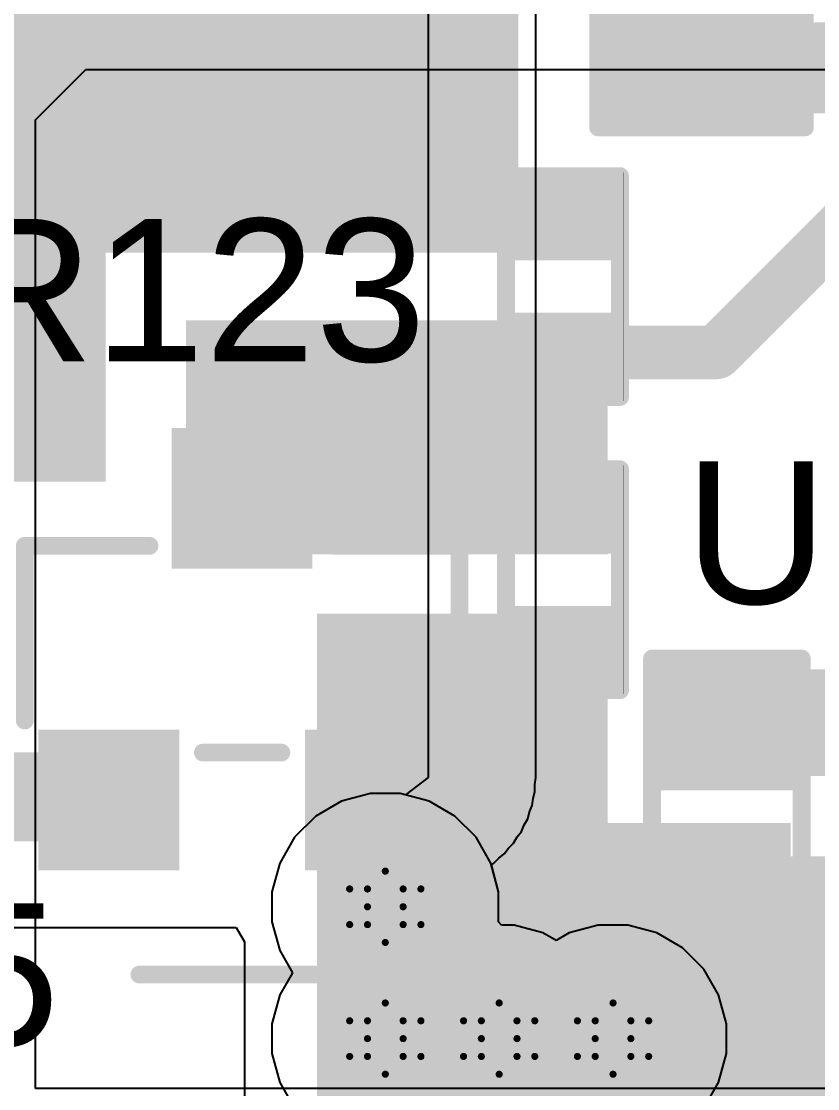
# Model space of a CAD drawing. Header units: inches. Extents: x -3 to 5437, y -3 to 5435.
# Drawn here: x 47.67 to 53.35, y 11.35 to 18.96 of the extents above; entities that cross this region are included whole.
import ezdxf

# ---------------------------------------------------------------- set-up
doc = ezdxf.new("R2010")
doc.units = ezdxf.units.IN
for name, color, linetype in [('Bottom Layer', 5, 'Continuous'), ('Bottom Solder', 6, 'Continuous'), ('Drill Drawing', 1, 'Continuous'), ('GND', 16, 'Continuous'), ('PWR', 76, 'Continuous'), ('Top Layer', 1, 'Continuous'), ('Top Overlay', 2, 'Continuous'), ('Top Paste', 8, 'Continuous'), ('Top Solder', 216, 'Continuous'), ('Via Holes', 16, 'Continuous')]:
    doc.layers.add(name, color=color, linetype=linetype)
doc.styles.add('Arial', font='', dxfattribs={"height": 0.2})
doc.styles.get('Arial').set_extended_font_data('Arial')

# ---------------------------------------------------------------- blocks, each defined once
blk = doc.blocks.new('R___0603_14')
at = {"layer": 'Top Layer'}
for points in [[(-0.381, 0.4445), (-0.381, -0.4445), (-1.143, -0.4445), (-1.143, 0.4445)], [(1.143, 0.4445), (1.143, -0.4445), (0.381, -0.4445), (0.381, 0.4445)]]:
    blk.add_hatch(color=1, dxfattribs=at).paths.add_polyline_path(points)
at = {"layer": 'Top Paste'}
for points in [[(-0.381, 0.4445), (-0.381, -0.4445), (-1.143, -0.4445), (-1.143, 0.4445)], [(1.143, 0.4445), (1.143, -0.4445), (0.381, -0.4445), (0.381, 0.4445)]]:
    blk.add_hatch(color=8, dxfattribs=at).paths.add_polyline_path(points)
at = {"layer": 'Top Solder'}
for points in [[(-0.2794, 0.5461), (-0.2794, -0.5461), (-1.2446, -0.5461), (-1.2446, 0.5461)], [(1.2446, 0.5461), (1.2446, -0.5461), (0.2794, -0.5461), (0.2794, 0.5461)]]:
    blk.add_hatch(color=216, dxfattribs=at).paths.add_polyline_path(points)
at = {"layer": 'Top Overlay'}
for points in [[(-1.2192, 0.5334, 0.127, 0.127, 0), (1.2192, 0.5334, 0.127, 0.127, 0)], [(-1.2192, 0.5334, 0.127, 0.127, 0), (-1.2192, -0.5334, 0.127, 0.127, 0)], [(1.2192, 0.5334, 0.127, 0.127, 0), (1.2192, -0.5334, 0.127, 0.127, 0)], [(-1.2192, -0.5334, 0.127, 0.127, 0), (1.2192, -0.5334, 0.127, 0.127, 0)]]:
    blk.add_lwpolyline(points, format="xyseb", dxfattribs=at)
for points in [[(-1.25095, 0.5334, 0.0635, 0.0635, 1), (-1.18745, 0.5334, 0.0635, 0.0635, 1)], [(-1.25095, 0.5334, 0.0635, 0.0635, 1), (-1.18745, 0.5334, 0.0635, 0.0635, 1)], [(1.18745, 0.5334, 0.0635, 0.0635, 1), (1.25095, 0.5334, 0.0635, 0.0635, 1)], [(1.18745, 0.5334, 0.0635, 0.0635, 1), (1.25095, 0.5334, 0.0635, 0.0635, 1)], [(-1.25095, -0.5334, 0.0635, 0.0635, 1), (-1.18745, -0.5334, 0.0635, 0.0635, 1)], [(-1.25095, -0.5334, 0.0635, 0.0635, 1), (-1.18745, -0.5334, 0.0635, 0.0635, 1)], [(1.18745, -0.5334, 0.0635, 0.0635, 1), (1.25095, -0.5334, 0.0635, 0.0635, 1)], [(1.18745, -0.5334, 0.0635, 0.0635, 1), (1.25095, -0.5334, 0.0635, 0.0635, 1)]]:
    blk.add_lwpolyline(points, format="xyseb", close=True, dxfattribs=at)
blk = doc.blocks.new('SOT23_3_159')
at = {"layer": 'Top Layer'}
for points in [[(0.3998, 0.675), (-0.4002, 0.675), (-0.4002, 1.475), (0.3998, 1.475)], [(-0.5502, -1.475), (-1.3502, -1.475), (-1.3502, -0.675), (-0.5502, -0.675)], [(1.3498, -1.475), (0.5498, -1.475), (0.5498, -0.675), (1.3498, -0.675)]]:
    blk.add_hatch(color=1, dxfattribs=at).paths.add_polyline_path(points)
at = {"layer": 'Top Paste'}
for points in [[(0.3998, 0.675), (-0.4002, 0.675), (-0.4002, 1.475), (0.3998, 1.475)], [(-0.5502, -1.475), (-1.3502, -1.475), (-1.3502, -0.675), (-0.5502, -0.675)], [(1.3498, -1.475), (0.5498, -1.475), (0.5498, -0.675), (1.3498, -0.675)]]:
    blk.add_hatch(color=8, dxfattribs=at).paths.add_polyline_path(points)
at = {"layer": 'Top Solder'}
for points in [[(0.5014, 0.5734), (-0.5018, 0.5734), (-0.5018, 1.5766), (0.5014, 1.5766)], [(-0.4486, -1.5766), (-1.4518, -1.5766), (-1.4518, -0.5734), (-0.4486, -0.5734)], [(1.4514, -1.5766), (0.4482, -1.5766), (0.4482, -0.5734), (1.4514, -0.5734)]]:
    blk.add_hatch(color=216, dxfattribs=at).paths.add_polyline_path(points)
at = {"layer": 'Top Overlay'}
for points in [[(-1.5496, 0.7366, 0.127, 0.127, 0), (-0.6606, 0.7366, 0.127, 0.127, 0)], [(-1.5496, -0.508, 0.127, 0.127, 0), (-1.5496, 0.7366, 0.127, 0.127, 0)], [(0.6602, 0.7366, 0.127, 0.127, 0), (1.5492, 0.7366, 0.127, 0.127, 0)], [(1.5492, -0.508, 0.127, 0.127, 0), (1.5492, 0.7366, 0.127, 0.127, 0)], [(-0.2796, -0.7366, 0.127, 0.127, 0), (0.2792, -0.7366, 0.127, 0.127, 0)]]:
    blk.add_lwpolyline(points, format="xyseb", dxfattribs=at)
for points in [[(-1.5813, 0.7366, 0.0635, 0.0635, 1), (-1.5178, 0.7366, 0.0635, 0.0635, 1)], [(-1.5813, 0.7366, 0.0635, 0.0635, 1), (-1.5178, 0.7366, 0.0635, 0.0635, 1)], [(-0.6923, 0.7366, 0.0635, 0.0635, 1), (-0.6288, 0.7366, 0.0635, 0.0635, 1)], [(0.6285, 0.7366, 0.0635, 0.0635, 1), (0.692, 0.7366, 0.0635, 0.0635, 1)], [(1.5175, 0.7366, 0.0635, 0.0635, 1), (1.581, 0.7366, 0.0635, 0.0635, 1)], [(1.5175, 0.7366, 0.0635, 0.0635, 1), (1.581, 0.7366, 0.0635, 0.0635, 1)], [(-1.5813, -0.508, 0.0635, 0.0635, 1), (-1.5178, -0.508, 0.0635, 0.0635, 1)], [(1.5175, -0.508, 0.0635, 0.0635, 1), (1.581, -0.508, 0.0635, 0.0635, 1)], [(-0.3113, -0.7366, 0.0635, 0.0635, 1), (-0.2478, -0.7366, 0.0635, 0.0635, 1)], [(0.2475, -0.7366, 0.0635, 0.0635, 1), (0.311, -0.7366, 0.0635, 0.0635, 1)], [(-1.5748, -1.1176, 0.25, 0.25, 1), (-1.7272, -1.1176, 0.25, 0.25, 1)], [(-1.7897, -1.1176, 0.125, 0.125, 1), (-1.6647, -1.1176, 0.125, 0.125, 1)], [(-1.6373, -1.1176, 0.125, 0.125, 1), (-1.5123, -1.1176, 0.125, 0.125, 1)]]:
    blk.add_lwpolyline(points, format="xyseb", close=True, dxfattribs=at)
blk = doc.blocks.new('P____DI__5_162')
at = {"layer": 'Top Layer'}
for points in [[(-1.68, 4.421), (1.68, 4.421), (1.68, -0.439), (-1.68, -0.439)], [(-1.615, -1.291), (-0.225, -1.291), (-0.225, -2.691), (-1.615, -2.691)], [(0.225, -1.291), (1.615, -1.291), (1.615, -2.691), (0.225, -2.691)]]:
    blk.add_hatch(color=1, dxfattribs=at).paths.add_polyline_path(points)
at = {"layer": 'Top Paste'}
for points in [[(-1.68, 4.421), (1.68, 4.421), (1.68, -0.439), (-1.68, -0.439)], [(-1.615, -1.291), (-0.225, -1.291), (-0.225, -2.691), (-1.615, -2.691)], [(0.225, -1.291), (1.615, -1.291), (1.615, -2.691), (0.225, -2.691)]]:
    blk.add_hatch(color=8, dxfattribs=at).paths.add_polyline_path(points)
at = {"layer": 'Top Solder'}
for points in [[(-1.7816, 4.5226), (1.7816, 4.5226), (1.7816, -0.5406), (-1.7816, -0.5406)], [(-1.7166, -1.1894), (-0.1234, -1.1894), (-0.1234, -2.7926), (-1.7166, -2.7926)], [(0.1234, -1.1894), (1.7166, -1.1894), (1.7166, -2.7926), (0.1234, -2.7926)]]:
    blk.add_hatch(color=216, dxfattribs=at).paths.add_polyline_path(points)
at = {"layer": 'Top Overlay'}
for points in [[(-2.032, 3.5052, 0.127, 0.127, 0), (-1.8542, 3.5052, 0.127, 0.127, 0)], [(-2.032, -1.1176, 0.127, 0.127, 0), (-2.032, 3.5052, 0.127, 0.127, 0)], [(1.8542, 3.5052, 0.127, 0.127, 0), (2.032, 3.5052, 0.127, 0.127, 0)], [(2.032, -1.1176, 0.127, 0.127, 0), (2.032, 3.5052, 0.127, 0.127, 0)]]:
    blk.add_lwpolyline(points, format="xyseb", dxfattribs=at)
for points in [[(-2.0638, 3.5052, 0.0635, 0.0635, 1), (-2.0002, 3.5052, 0.0635, 0.0635, 1)], [(-2.0638, 3.5052, 0.0635, 0.0635, 1), (-2.0002, 3.5052, 0.0635, 0.0635, 1)], [(-1.886, 3.5052, 0.0635, 0.0635, 1), (-1.8224, 3.5052, 0.0635, 0.0635, 1)], [(1.8225, 3.5052, 0.0635, 0.0635, 1), (1.886, 3.5052, 0.0635, 0.0635, 1)], [(2.0003, 3.5052, 0.0635, 0.0635, 1), (2.0638, 3.5052, 0.0635, 0.0635, 1)], [(2.0003, 3.5052, 0.0635, 0.0635, 1), (2.0638, 3.5052, 0.0635, 0.0635, 1)], [(-2.0638, -1.1176, 0.0635, 0.0635, 1), (-2.0002, -1.1176, 0.0635, 0.0635, 1)], [(2.0003, -1.1176, 0.0635, 0.0635, 1), (2.0638, -1.1176, 0.0635, 0.0635, 1)], [(-1.905, -2.1082, 0.254, 0.254, 1), (-2.159, -2.1082, 0.254, 0.254, 1)], [(-2.2225, -2.1082, 0.127, 0.127, 1), (-2.0955, -2.1082, 0.127, 0.127, 1)], [(-1.9685, -2.1082, 0.127, 0.127, 1), (-1.8415, -2.1082, 0.127, 0.127, 1)]]:
    blk.add_lwpolyline(points, format="xyseb", close=True, dxfattribs=at)
blk = doc.blocks.new('R___0402_194')
at = {"layer": 'Top Layer'}
for points in [[(-0.6985, -0.3175), (-0.6985, 0.3175), (-0.2413, 0.3175), (-0.2413, -0.3175)], [(0.2413, -0.3175), (0.2413, 0.3175), (0.6985, 0.3175), (0.6985, -0.3175)]]:
    blk.add_hatch(color=1, dxfattribs=at).paths.add_polyline_path(points)
at = {"layer": 'Top Paste'}
for points in [[(-0.6985, -0.3175), (-0.6985, 0.3175), (-0.2413, 0.3175), (-0.2413, -0.3175)], [(0.2413, -0.3175), (0.2413, 0.3175), (0.6985, 0.3175), (0.6985, -0.3175)]]:
    blk.add_hatch(color=8, dxfattribs=at).paths.add_polyline_path(points)
at = {"layer": 'Top Solder'}
for points in [[(-0.7535, -0.3725), (-0.7535, 0.3725), (-0.1863, 0.3725), (-0.1863, -0.3725)], [(0.1863, -0.3725), (0.1863, 0.3725), (0.7535, 0.3725), (0.7535, -0.3725)]]:
    blk.add_hatch(color=216, dxfattribs=at).paths.add_polyline_path(points)
at = {"layer": 'Top Overlay'}
for points in [[(-0.7874, 0.4064, 0.127, 0.127, 0), (0.7874, 0.4064, 0.127, 0.127, 0)], [(-0.7874, 0.4064, 0.127, 0.127, 0), (-0.7874, -0.4064, 0.127, 0.127, 0)], [(0.7874, 0.4064, 0.127, 0.127, 0), (0.7874, -0.4064, 0.127, 0.127, 0)], [(-0.7874, -0.4064, 0.127, 0.127, 0), (0.7874, -0.4064, 0.127, 0.127, 0)], [(-0.8128, -0.4318, 0.00323, 0.00323, 0), (0.8128, -0.4318, 0.00323, 0.00323, 0)]]:
    blk.add_lwpolyline(points, format="xyseb", dxfattribs=at)
for points in [[(-0.8191, 0.4064, 0.0635, 0.0635, 1), (-0.7556, 0.4064, 0.0635, 0.0635, 1)], [(-0.8191, 0.4064, 0.0635, 0.0635, 1), (-0.7556, 0.4064, 0.0635, 0.0635, 1)], [(0.7556, 0.4064, 0.0635, 0.0635, 1), (0.8191, 0.4064, 0.0635, 0.0635, 1)], [(0.7556, 0.4064, 0.0635, 0.0635, 1), (0.8191, 0.4064, 0.0635, 0.0635, 1)], [(-0.8191, -0.4064, 0.0635, 0.0635, 1), (-0.7556, -0.4064, 0.0635, 0.0635, 1)], [(-0.8191, -0.4064, 0.0635, 0.0635, 1), (-0.7556, -0.4064, 0.0635, 0.0635, 1)], [(0.7556, -0.4064, 0.0635, 0.0635, 1), (0.8191, -0.4064, 0.0635, 0.0635, 1)], [(0.7556, -0.4064, 0.0635, 0.0635, 1), (0.8191, -0.4064, 0.0635, 0.0635, 1)], [(-0.8136, -0.4318, 0.00161, 0.00161, 1), (-0.812, -0.4318, 0.00161, 0.00161, 1)], [(0.812, -0.4318, 0.00161, 0.00161, 1), (0.8136, -0.4318, 0.00161, 0.00161, 1)]]:
    blk.add_lwpolyline(points, format="xyseb", close=True, dxfattribs=at)
blk = doc.blocks.new('R___0402_195')
at = {"layer": 'Top Layer'}
for points in [[(-0.6985, -0.3175), (-0.6985, 0.3175), (-0.2413, 0.3175), (-0.2413, -0.3175)], [(0.2413, -0.3175), (0.2413, 0.3175), (0.6985, 0.3175), (0.6985, -0.3175)]]:
    blk.add_hatch(color=1, dxfattribs=at).paths.add_polyline_path(points)
at = {"layer": 'Top Paste'}
for points in [[(-0.6985, -0.3175), (-0.6985, 0.3175), (-0.2413, 0.3175), (-0.2413, -0.3175)], [(0.2413, -0.3175), (0.2413, 0.3175), (0.6985, 0.3175), (0.6985, -0.3175)]]:
    blk.add_hatch(color=8, dxfattribs=at).paths.add_polyline_path(points)
at = {"layer": 'Top Solder'}
for points in [[(-0.7535, -0.3725), (-0.7535, 0.3725), (-0.1863, 0.3725), (-0.1863, -0.3725)], [(0.1863, -0.3725), (0.1863, 0.3725), (0.7535, 0.3725), (0.7535, -0.3725)]]:
    blk.add_hatch(color=216, dxfattribs=at).paths.add_polyline_path(points)
at = {"layer": 'Top Overlay'}
for points in [[(-0.7874, 0.4064, 0.127, 0.127, 0), (-0.7874, -0.4064, 0.127, 0.127, 0)], [(-0.7874, 0.4064, 0.127, 0.127, 0), (0.7874, 0.4064, 0.127, 0.127, 0)], [(0.7874, 0.4064, 0.127, 0.127, 0), (0.7874, -0.4064, 0.127, 0.127, 0)], [(-0.7874, -0.4064, 0.127, 0.127, 0), (0.7874, -0.4064, 0.127, 0.127, 0)], [(-0.8128, -0.4318, 0.00323, 0.00323, 0), (0.8128, -0.4318, 0.00323, 0.00323, 0)]]:
    blk.add_lwpolyline(points, format="xyseb", dxfattribs=at)
for points in [[(-0.8191, 0.4064, 0.0635, 0.0635, 1), (-0.7556, 0.4064, 0.0635, 0.0635, 1)], [(-0.8191, 0.4064, 0.0635, 0.0635, 1), (-0.7556, 0.4064, 0.0635, 0.0635, 1)], [(0.7556, 0.4064, 0.0635, 0.0635, 1), (0.8191, 0.4064, 0.0635, 0.0635, 1)], [(0.7556, 0.4064, 0.0635, 0.0635, 1), (0.8191, 0.4064, 0.0635, 0.0635, 1)], [(-0.8191, -0.4064, 0.0635, 0.0635, 1), (-0.7556, -0.4064, 0.0635, 0.0635, 1)], [(-0.8191, -0.4064, 0.0635, 0.0635, 1), (-0.7556, -0.4064, 0.0635, 0.0635, 1)], [(0.7556, -0.4064, 0.0635, 0.0635, 1), (0.8191, -0.4064, 0.0635, 0.0635, 1)], [(0.7556, -0.4064, 0.0635, 0.0635, 1), (0.8191, -0.4064, 0.0635, 0.0635, 1)], [(-0.8136, -0.4318, 0.00161, 0.00161, 1), (-0.812, -0.4318, 0.00161, 0.00161, 1)], [(0.812, -0.4318, 0.00161, 0.00161, 1), (0.8136, -0.4318, 0.00161, 0.00161, 1)]]:
    blk.add_lwpolyline(points, format="xyseb", close=True, dxfattribs=at)
blk = doc.blocks.new('RES_0805_196')
at = {"layer": 'Top Layer'}
for points in [[(-1.524, 0.635), (-0.508, 0.635), (-0.508, -0.635), (-1.524, -0.635)], [(0.508, 0.635), (1.524, 0.635), (1.524, -0.635), (0.508, -0.635)]]:
    blk.add_hatch(color=1, dxfattribs=at).paths.add_polyline_path(points)
at = {"layer": 'Top Paste'}
for points in [[(-1.524, 0.635), (-0.508, 0.635), (-0.508, -0.635), (-1.524, -0.635)], [(0.508, 0.635), (1.524, 0.635), (1.524, -0.635), (0.508, -0.635)]]:
    blk.add_hatch(color=8, dxfattribs=at).paths.add_polyline_path(points)
at = {"layer": 'Top Solder'}
for points in [[(-1.6256, 0.7366), (-0.4064, 0.7366), (-0.4064, -0.7366), (-1.6256, -0.7366)], [(0.4064, 0.7366), (1.6256, 0.7366), (1.6256, -0.7366), (0.4064, -0.7366)]]:
    blk.add_hatch(color=216, dxfattribs=at).paths.add_polyline_path(points)
at = {"layer": 'Top Overlay'}
for points in [[(1.6256, 0.7366, 0.127, 0.127, 0), (-1.6256, 0.7366, 0.127, 0.127, 0)], [(-1.6256, -0.7366, 0.127, 0.127, 0), (-1.6256, 0.7366, 0.127, 0.127, 0)], [(1.6256, -0.7366, 0.127, 0.127, 0), (1.6256, 0.7366, 0.127, 0.127, 0)], [(1.6256, -0.7366, 0.127, 0.127, 0), (-1.6256, -0.7366, 0.127, 0.127, 0)]]:
    blk.add_lwpolyline(points, format="xyseb", dxfattribs=at)
for points in [[(-1.65735, 0.7366, 0.0635, 0.0635, 1), (-1.59385, 0.7366, 0.0635, 0.0635, 1)], [(-1.65735, 0.7366, 0.0635, 0.0635, 1), (-1.59385, 0.7366, 0.0635, 0.0635, 1)], [(1.59385, 0.7366, 0.0635, 0.0635, 1), (1.65735, 0.7366, 0.0635, 0.0635, 1)], [(1.59385, 0.7366, 0.0635, 0.0635, 1), (1.65735, 0.7366, 0.0635, 0.0635, 1)], [(-1.65735, -0.7366, 0.0635, 0.0635, 1), (-1.59385, -0.7366, 0.0635, 0.0635, 1)], [(-1.65735, -0.7366, 0.0635, 0.0635, 1), (-1.59385, -0.7366, 0.0635, 0.0635, 1)], [(1.59385, -0.7366, 0.0635, 0.0635, 1), (1.65735, -0.7366, 0.0635, 0.0635, 1)], [(1.59385, -0.7366, 0.0635, 0.0635, 1), (1.65735, -0.7366, 0.0635, 0.0635, 1)]]:
    blk.add_lwpolyline(points, format="xyseb", close=True, dxfattribs=at)

msp = doc.modelspace()

# ---------------------------------------------------------------- hatches: boundary and pattern name
at = {"layer": 'Bottom Layer'}
msp.add_hatch(color=5, dxfattribs=at).paths.add_polyline_path([(51.0371, 11.3547), (53.1558, 11.3547), (53.1558, 13.2459), (51.0371, 13.2459)])
h = msp.add_hatch(color=5, dxfattribs=at)
edge = h.paths.add_edge_path()
edge.add_arc((50.2667, 12.6498), 0.3, 0, 360)
h = msp.add_hatch(color=5, dxfattribs=at)
edge = h.paths.add_edge_path()
edge.add_arc((50.2667, 11.7103), 0.3, 0, 360)
h = msp.add_hatch(color=5, dxfattribs=at)
edge = h.paths.add_edge_path()
edge.add_arc((51.0784, 11.7103), 0.3, 0, 360)
h = msp.add_hatch(color=5, dxfattribs=at)
edge = h.paths.add_edge_path()
edge.add_arc((51.8901, 11.7103), 0.3, 0, 360)
at = {"layer": 'Bottom Solder'}
h = msp.add_hatch(color=6, dxfattribs=at)
edge = h.paths.add_edge_path()
edge.add_arc((50.2667, 12.6498), 0.15, 0, 360)
h = msp.add_hatch(color=6, dxfattribs=at)
edge = h.paths.add_edge_path()
edge.add_arc((50.2667, 11.7103), 0.15, 0, 360)
h = msp.add_hatch(color=6, dxfattribs=at)
edge = h.paths.add_edge_path()
edge.add_arc((51.0784, 11.7103), 0.15, 0, 360)
h = msp.add_hatch(color=6, dxfattribs=at)
edge = h.paths.add_edge_path()
edge.add_arc((51.8901, 11.7103), 0.15, 0, 360)
at = {"layer": 'GND'}
h = msp.add_hatch(color=16, dxfattribs=at)
edge = h.paths.add_edge_path()
edge.add_arc((50.2667, 12.6498), 0.3, 0, 360)
h = msp.add_hatch(color=16, dxfattribs=at)
edge = h.paths.add_edge_path()
edge.add_arc((50.2667, 11.7103), 0.3, 0, 360)
h = msp.add_hatch(color=16, dxfattribs=at)
edge = h.paths.add_edge_path()
edge.add_arc((51.0784, 11.7103), 0.3, 0, 360)
h = msp.add_hatch(color=16, dxfattribs=at)
edge = h.paths.add_edge_path()
edge.add_arc((51.8901, 11.7103), 0.3, 0, 360)
at = {"layer": 'PWR'}
h = msp.add_hatch(color=76, dxfattribs=at)
edge = h.paths.add_edge_path()
edge.add_arc((50.2667, 12.6498), 0.3, 0, 360)
h = msp.add_hatch(color=76, dxfattribs=at)
edge = h.paths.add_edge_path()
edge.add_arc((50.2667, 11.7103), 0.3, 0, 360)
h = msp.add_hatch(color=76, dxfattribs=at)
edge = h.paths.add_edge_path()
edge.add_arc((51.0784, 11.7103), 0.3, 0, 360)
h = msp.add_hatch(color=76, dxfattribs=at)
edge = h.paths.add_edge_path()
edge.add_arc((51.8901, 11.7103), 0.3, 0, 360)
at = {"layer": 'Top Layer'}
for points in [[(44.9292, 15.6792), (48.2728, 15.6792), (48.2728, 19.4877), (44.9292, 19.4877)], [(44.9292, 17.311), (51.2157, 17.311), (51.2157, 19.4877), (44.9292, 19.4877)], [(51.8858, 18.3051), (55.7248, 18.3051), (55.7248, 18.9528), (51.8858, 18.9528)], [(48.1012, 17.311), (51.8507, 17.311), (51.8507, 17.7682), (48.1012, 17.7682)], [(48.846, 15.1604), (51.8507, 15.1604), (51.8507, 16.8284), (48.846, 16.8284)], [(51.2157, 15.4252), (51.8507, 15.4252), (51.8507, 16.8284), (51.2157, 16.8284)], [(49.7806, 12.2691), (51.8507, 12.2691), (51.8507, 14.7394), (49.7806, 14.7394)], [(52.2571, 13.5807), (55.7248, 13.5807), (55.7248, 14.3427), (52.2571, 14.3427)], [(49.7806, 4.0159), (54.4893, 4.0159), (54.4893, 13.0104), (49.7806, 13.0104)]]:
    msp.add_hatch(color=1, dxfattribs=at).paths.add_polyline_path(points)
h = msp.add_hatch(color=1, dxfattribs=at)
edge = h.paths.add_edge_path()
edge.add_arc((50.2667, 12.6498), 0.3, 0, 360)
h = msp.add_hatch(color=1, dxfattribs=at)
edge = h.paths.add_edge_path()
edge.add_arc((50.2667, 11.7103), 0.3, 0, 360)
h = msp.add_hatch(color=1, dxfattribs=at)
edge = h.paths.add_edge_path()
edge.add_arc((51.0784, 11.7103), 0.3, 0, 360)
h = msp.add_hatch(color=1, dxfattribs=at)
edge = h.paths.add_edge_path()
edge.add_arc((51.8901, 11.7103), 0.3, 0, 360)
at = {"layer": 'Top Solder'}
h = msp.add_hatch(color=216, dxfattribs=at)
edge = h.paths.add_edge_path()
edge.add_arc((50.2667, 12.6498), 0.15, 0, 360)
h = msp.add_hatch(color=216, dxfattribs=at)
edge = h.paths.add_edge_path()
edge.add_arc((50.2667, 11.7103), 0.15, 0, 360)
h = msp.add_hatch(color=216, dxfattribs=at)
edge = h.paths.add_edge_path()
edge.add_arc((51.0784, 11.7103), 0.15, 0, 360)
h = msp.add_hatch(color=216, dxfattribs=at)
edge = h.paths.add_edge_path()
edge.add_arc((51.8901, 11.7103), 0.15, 0, 360)
at = {"layer": 'Via Holes'}
h = msp.add_hatch(color=7, dxfattribs=at)
edge = h.paths.add_edge_path()
edge.add_arc((50.2667, 12.6498), 0.15, 0, 360)
h = msp.add_hatch(color=7, dxfattribs=at)
edge = h.paths.add_edge_path()
edge.add_arc((50.2667, 11.7103), 0.15, 0, 360)
h = msp.add_hatch(color=7, dxfattribs=at)
edge = h.paths.add_edge_path()
edge.add_arc((51.0784, 11.7103), 0.15, 0, 360)
h = msp.add_hatch(color=7, dxfattribs=at)
edge = h.paths.add_edge_path()
edge.add_arc((51.8901, 11.7103), 0.15, 0, 360)

# ---------------------------------------------------------------- linework, layer by layer
at = {"layer": 'Bottom Layer'}
for p, q in [((47.774, 18.2574), (48.133, 18.6164)), ((48.133, 18.6164), (57.8188, 18.6164)), ((47.774, 11.3547), (47.774, 18.2574)), ((53.4799, 11.3547), (47.774, 11.3547))]:
    msp.add_line(p, q, dxfattribs=at)
at = {"layer": 'Drill Drawing'}
for points in [[(50.1397, 12.7768, 0.0508, 0.0508, 0), (50.2667, 12.9038, 0.0508, 0.0508, 0)], [(50.2667, 12.9038, 0.0508, 0.0508, 0), (50.3937, 12.7768, 0.0508, 0.0508, 0)], [(50.0127, 12.7768, 0.0508, 0.0508, 0), (50.1397, 12.6498, 0.0508, 0.0508, 0)], [(50.0127, 12.7768, 0.0508, 0.0508, 0), (50.1397, 12.7768, 0.0508, 0.0508, 0)], [(50.3937, 12.7768, 0.0508, 0.0508, 0), (50.5207, 12.7768, 0.0508, 0.0508, 0)], [(50.3937, 12.6498, 0.0508, 0.0508, 0), (50.5207, 12.7768, 0.0508, 0.0508, 0)], [(50.0127, 12.5228, 0.0508, 0.0508, 0), (50.1397, 12.6498, 0.0508, 0.0508, 0)], [(50.3937, 12.6498, 0.0508, 0.0508, 0), (50.5207, 12.5228, 0.0508, 0.0508, 0)], [(50.0127, 12.5228, 0.0508, 0.0508, 0), (50.1397, 12.5228, 0.0508, 0.0508, 0)], [(50.1397, 12.5228, 0.0508, 0.0508, 0), (50.2667, 12.3958, 0.0508, 0.0508, 0)], [(50.2667, 12.3958, 0.0508, 0.0508, 0), (50.3937, 12.5228, 0.0508, 0.0508, 0)], [(50.3937, 12.5228, 0.0508, 0.0508, 0), (50.5207, 12.5228, 0.0508, 0.0508, 0)], [(50.1397, 11.8373, 0.0508, 0.0508, 0), (50.2667, 11.9643, 0.0508, 0.0508, 0)], [(50.2667, 11.9643, 0.0508, 0.0508, 0), (50.3937, 11.8373, 0.0508, 0.0508, 0)], [(50.9514, 11.8373, 0.0508, 0.0508, 0), (51.0784, 11.9643, 0.0508, 0.0508, 0)], [(51.0784, 11.9643, 0.0508, 0.0508, 0), (51.2054, 11.8373, 0.0508, 0.0508, 0)], [(51.7631, 11.8373, 0.0508, 0.0508, 0), (51.8901, 11.9643, 0.0508, 0.0508, 0)], [(51.8901, 11.9643, 0.0508, 0.0508, 0), (52.0171, 11.8373, 0.0508, 0.0508, 0)], [(50.0127, 11.8373, 0.0508, 0.0508, 0), (50.1397, 11.7103, 0.0508, 0.0508, 0)], [(50.0127, 11.8373, 0.0508, 0.0508, 0), (50.1397, 11.8373, 0.0508, 0.0508, 0)], [(50.3937, 11.8373, 0.0508, 0.0508, 0), (50.5207, 11.8373, 0.0508, 0.0508, 0)], [(50.3937, 11.7103, 0.0508, 0.0508, 0), (50.5207, 11.8373, 0.0508, 0.0508, 0)], [(50.8244, 11.8373, 0.0508, 0.0508, 0), (50.9514, 11.7103, 0.0508, 0.0508, 0)], [(50.8244, 11.8373, 0.0508, 0.0508, 0), (50.9514, 11.8373, 0.0508, 0.0508, 0)], [(51.2054, 11.8373, 0.0508, 0.0508, 0), (51.3324, 11.8373, 0.0508, 0.0508, 0)], [(51.2054, 11.7103, 0.0508, 0.0508, 0), (51.3324, 11.8373, 0.0508, 0.0508, 0)], [(51.6361, 11.8373, 0.0508, 0.0508, 0), (51.7631, 11.7103, 0.0508, 0.0508, 0)], [(51.6361, 11.8373, 0.0508, 0.0508, 0), (51.7631, 11.8373, 0.0508, 0.0508, 0)], [(52.0171, 11.8373, 0.0508, 0.0508, 0), (52.1441, 11.8373, 0.0508, 0.0508, 0)], [(52.0171, 11.7103, 0.0508, 0.0508, 0), (52.1441, 11.8373, 0.0508, 0.0508, 0)], [(50.0127, 11.5833, 0.0508, 0.0508, 0), (50.1397, 11.7103, 0.0508, 0.0508, 0)], [(50.3937, 11.7103, 0.0508, 0.0508, 0), (50.5207, 11.5833, 0.0508, 0.0508, 0)], [(50.8244, 11.5833, 0.0508, 0.0508, 0), (50.9514, 11.7103, 0.0508, 0.0508, 0)], [(51.2054, 11.7103, 0.0508, 0.0508, 0), (51.3324, 11.5833, 0.0508, 0.0508, 0)], [(51.6361, 11.5833, 0.0508, 0.0508, 0), (51.7631, 11.7103, 0.0508, 0.0508, 0)], [(52.0171, 11.7103, 0.0508, 0.0508, 0), (52.1441, 11.5833, 0.0508, 0.0508, 0)], [(50.0127, 11.5833, 0.0508, 0.0508, 0), (50.1397, 11.5833, 0.0508, 0.0508, 0)], [(50.1397, 11.5833, 0.0508, 0.0508, 0), (50.2667, 11.4563, 0.0508, 0.0508, 0)], [(50.2667, 11.4563, 0.0508, 0.0508, 0), (50.3937, 11.5833, 0.0508, 0.0508, 0)], [(50.3937, 11.5833, 0.0508, 0.0508, 0), (50.5207, 11.5833, 0.0508, 0.0508, 0)], [(50.8244, 11.5833, 0.0508, 0.0508, 0), (50.9514, 11.5833, 0.0508, 0.0508, 0)], [(50.9514, 11.5833, 0.0508, 0.0508, 0), (51.0784, 11.4563, 0.0508, 0.0508, 0)], [(51.0784, 11.4563, 0.0508, 0.0508, 0), (51.2054, 11.5833, 0.0508, 0.0508, 0)], [(51.2054, 11.5833, 0.0508, 0.0508, 0), (51.3324, 11.5833, 0.0508, 0.0508, 0)], [(51.6361, 11.5833, 0.0508, 0.0508, 0), (51.7631, 11.5833, 0.0508, 0.0508, 0)], [(51.7631, 11.5833, 0.0508, 0.0508, 0), (51.8901, 11.4563, 0.0508, 0.0508, 0)], [(51.8901, 11.4563, 0.0508, 0.0508, 0), (52.0171, 11.5833, 0.0508, 0.0508, 0)], [(52.0171, 11.5833, 0.0508, 0.0508, 0), (52.1441, 11.5833, 0.0508, 0.0508, 0)]]:
    msp.add_lwpolyline(points, format="xyseb", dxfattribs=at)
for points in [[(50.254, 12.9038, 0.0254, 0.0254, 1), (50.2794, 12.9038, 0.0254, 0.0254, 1)], [(50.254, 12.9038, 0.0254, 0.0254, 1), (50.2794, 12.9038, 0.0254, 0.0254, 1)], [(50, 12.7768, 0.0254, 0.0254, 1), (50.0254, 12.7768, 0.0254, 0.0254, 1)], [(50, 12.7768, 0.0254, 0.0254, 1), (50.0254, 12.7768, 0.0254, 0.0254, 1)], [(50.127, 12.7768, 0.0254, 0.0254, 1), (50.1524, 12.7768, 0.0254, 0.0254, 1)], [(50.127, 12.7768, 0.0254, 0.0254, 1), (50.1524, 12.7768, 0.0254, 0.0254, 1)], [(50.381, 12.7768, 0.0254, 0.0254, 1), (50.4064, 12.7768, 0.0254, 0.0254, 1)], [(50.381, 12.7768, 0.0254, 0.0254, 1), (50.4064, 12.7768, 0.0254, 0.0254, 1)], [(50.508, 12.7768, 0.0254, 0.0254, 1), (50.5334, 12.7768, 0.0254, 0.0254, 1)], [(50.508, 12.7768, 0.0254, 0.0254, 1), (50.5334, 12.7768, 0.0254, 0.0254, 1)], [(50.127, 12.6498, 0.0254, 0.0254, 1), (50.1524, 12.6498, 0.0254, 0.0254, 1)], [(50.127, 12.6498, 0.0254, 0.0254, 1), (50.1524, 12.6498, 0.0254, 0.0254, 1)], [(50.381, 12.6498, 0.0254, 0.0254, 1), (50.4064, 12.6498, 0.0254, 0.0254, 1)], [(50.381, 12.6498, 0.0254, 0.0254, 1), (50.4064, 12.6498, 0.0254, 0.0254, 1)], [(50, 12.5228, 0.0254, 0.0254, 1), (50.0254, 12.5228, 0.0254, 0.0254, 1)], [(50, 12.5228, 0.0254, 0.0254, 1), (50.0254, 12.5228, 0.0254, 0.0254, 1)], [(50.127, 12.5228, 0.0254, 0.0254, 1), (50.1524, 12.5228, 0.0254, 0.0254, 1)], [(50.127, 12.5228, 0.0254, 0.0254, 1), (50.1524, 12.5228, 0.0254, 0.0254, 1)], [(50.381, 12.5228, 0.0254, 0.0254, 1), (50.4064, 12.5228, 0.0254, 0.0254, 1)], [(50.381, 12.5228, 0.0254, 0.0254, 1), (50.4064, 12.5228, 0.0254, 0.0254, 1)], [(50.508, 12.5228, 0.0254, 0.0254, 1), (50.5334, 12.5228, 0.0254, 0.0254, 1)], [(50.508, 12.5228, 0.0254, 0.0254, 1), (50.5334, 12.5228, 0.0254, 0.0254, 1)], [(50.254, 12.3958, 0.0254, 0.0254, 1), (50.2794, 12.3958, 0.0254, 0.0254, 1)], [(50.254, 12.3958, 0.0254, 0.0254, 1), (50.2794, 12.3958, 0.0254, 0.0254, 1)], [(50.254, 11.9643, 0.0254, 0.0254, 1), (50.2794, 11.9643, 0.0254, 0.0254, 1)], [(50.254, 11.9643, 0.0254, 0.0254, 1), (50.2794, 11.9643, 0.0254, 0.0254, 1)], [(51.0657, 11.9643, 0.0254, 0.0254, 1), (51.0911, 11.9643, 0.0254, 0.0254, 1)], [(51.0657, 11.9643, 0.0254, 0.0254, 1), (51.0911, 11.9643, 0.0254, 0.0254, 1)], [(51.8774, 11.9643, 0.0254, 0.0254, 1), (51.9028, 11.9643, 0.0254, 0.0254, 1)], [(51.8774, 11.9643, 0.0254, 0.0254, 1), (51.9028, 11.9643, 0.0254, 0.0254, 1)], [(50, 11.8373, 0.0254, 0.0254, 1), (50.0254, 11.8373, 0.0254, 0.0254, 1)], [(50, 11.8373, 0.0254, 0.0254, 1), (50.0254, 11.8373, 0.0254, 0.0254, 1)], [(50.127, 11.8373, 0.0254, 0.0254, 1), (50.1524, 11.8373, 0.0254, 0.0254, 1)], [(50.127, 11.8373, 0.0254, 0.0254, 1), (50.1524, 11.8373, 0.0254, 0.0254, 1)], [(50.381, 11.8373, 0.0254, 0.0254, 1), (50.4064, 11.8373, 0.0254, 0.0254, 1)], [(50.381, 11.8373, 0.0254, 0.0254, 1), (50.4064, 11.8373, 0.0254, 0.0254, 1)], [(50.508, 11.8373, 0.0254, 0.0254, 1), (50.5334, 11.8373, 0.0254, 0.0254, 1)], [(50.508, 11.8373, 0.0254, 0.0254, 1), (50.5334, 11.8373, 0.0254, 0.0254, 1)], [(50.8117, 11.8373, 0.0254, 0.0254, 1), (50.8371, 11.8373, 0.0254, 0.0254, 1)], [(50.8117, 11.8373, 0.0254, 0.0254, 1), (50.8371, 11.8373, 0.0254, 0.0254, 1)], [(50.9387, 11.8373, 0.0254, 0.0254, 1), (50.9641, 11.8373, 0.0254, 0.0254, 1)], [(50.9387, 11.8373, 0.0254, 0.0254, 1), (50.9641, 11.8373, 0.0254, 0.0254, 1)], [(51.1927, 11.8373, 0.0254, 0.0254, 1), (51.2181, 11.8373, 0.0254, 0.0254, 1)], [(51.1927, 11.8373, 0.0254, 0.0254, 1), (51.2181, 11.8373, 0.0254, 0.0254, 1)], [(51.3197, 11.8373, 0.0254, 0.0254, 1), (51.3451, 11.8373, 0.0254, 0.0254, 1)], [(51.3197, 11.8373, 0.0254, 0.0254, 1), (51.3451, 11.8373, 0.0254, 0.0254, 1)], [(51.6234, 11.8373, 0.0254, 0.0254, 1), (51.6488, 11.8373, 0.0254, 0.0254, 1)], [(51.6234, 11.8373, 0.0254, 0.0254, 1), (51.6488, 11.8373, 0.0254, 0.0254, 1)], [(51.7504, 11.8373, 0.0254, 0.0254, 1), (51.7758, 11.8373, 0.0254, 0.0254, 1)], [(51.7504, 11.8373, 0.0254, 0.0254, 1), (51.7758, 11.8373, 0.0254, 0.0254, 1)], [(52.0044, 11.8373, 0.0254, 0.0254, 1), (52.0298, 11.8373, 0.0254, 0.0254, 1)], [(52.0044, 11.8373, 0.0254, 0.0254, 1), (52.0298, 11.8373, 0.0254, 0.0254, 1)], [(52.1314, 11.8373, 0.0254, 0.0254, 1), (52.1568, 11.8373, 0.0254, 0.0254, 1)], [(52.1314, 11.8373, 0.0254, 0.0254, 1), (52.1568, 11.8373, 0.0254, 0.0254, 1)], [(50.127, 11.7103, 0.0254, 0.0254, 1), (50.1524, 11.7103, 0.0254, 0.0254, 1)], [(50.127, 11.7103, 0.0254, 0.0254, 1), (50.1524, 11.7103, 0.0254, 0.0254, 1)], [(50.381, 11.7103, 0.0254, 0.0254, 1), (50.4064, 11.7103, 0.0254, 0.0254, 1)], [(50.381, 11.7103, 0.0254, 0.0254, 1), (50.4064, 11.7103, 0.0254, 0.0254, 1)], [(50.9387, 11.7103, 0.0254, 0.0254, 1), (50.9641, 11.7103, 0.0254, 0.0254, 1)], [(50.9387, 11.7103, 0.0254, 0.0254, 1), (50.9641, 11.7103, 0.0254, 0.0254, 1)], [(51.1927, 11.7103, 0.0254, 0.0254, 1), (51.2181, 11.7103, 0.0254, 0.0254, 1)], [(51.1927, 11.7103, 0.0254, 0.0254, 1), (51.2181, 11.7103, 0.0254, 0.0254, 1)], [(51.7504, 11.7103, 0.0254, 0.0254, 1), (51.7758, 11.7103, 0.0254, 0.0254, 1)], [(51.7504, 11.7103, 0.0254, 0.0254, 1), (51.7758, 11.7103, 0.0254, 0.0254, 1)], [(52.0044, 11.7103, 0.0254, 0.0254, 1), (52.0298, 11.7103, 0.0254, 0.0254, 1)], [(52.0044, 11.7103, 0.0254, 0.0254, 1), (52.0298, 11.7103, 0.0254, 0.0254, 1)], [(50, 11.5833, 0.0254, 0.0254, 1), (50.0254, 11.5833, 0.0254, 0.0254, 1)], [(50, 11.5833, 0.0254, 0.0254, 1), (50.0254, 11.5833, 0.0254, 0.0254, 1)], [(50.127, 11.5833, 0.0254, 0.0254, 1), (50.1524, 11.5833, 0.0254, 0.0254, 1)], [(50.127, 11.5833, 0.0254, 0.0254, 1), (50.1524, 11.5833, 0.0254, 0.0254, 1)], [(50.381, 11.5833, 0.0254, 0.0254, 1), (50.4064, 11.5833, 0.0254, 0.0254, 1)], [(50.381, 11.5833, 0.0254, 0.0254, 1), (50.4064, 11.5833, 0.0254, 0.0254, 1)], [(50.508, 11.5833, 0.0254, 0.0254, 1), (50.5334, 11.5833, 0.0254, 0.0254, 1)], [(50.508, 11.5833, 0.0254, 0.0254, 1), (50.5334, 11.5833, 0.0254, 0.0254, 1)], [(50.8117, 11.5833, 0.0254, 0.0254, 1), (50.8371, 11.5833, 0.0254, 0.0254, 1)], [(50.8117, 11.5833, 0.0254, 0.0254, 1), (50.8371, 11.5833, 0.0254, 0.0254, 1)], [(50.9387, 11.5833, 0.0254, 0.0254, 1), (50.9641, 11.5833, 0.0254, 0.0254, 1)], [(50.9387, 11.5833, 0.0254, 0.0254, 1), (50.9641, 11.5833, 0.0254, 0.0254, 1)], [(51.1927, 11.5833, 0.0254, 0.0254, 1), (51.2181, 11.5833, 0.0254, 0.0254, 1)], [(51.1927, 11.5833, 0.0254, 0.0254, 1), (51.2181, 11.5833, 0.0254, 0.0254, 1)], [(51.3197, 11.5833, 0.0254, 0.0254, 1), (51.3451, 11.5833, 0.0254, 0.0254, 1)], [(51.3197, 11.5833, 0.0254, 0.0254, 1), (51.3451, 11.5833, 0.0254, 0.0254, 1)], [(51.6234, 11.5833, 0.0254, 0.0254, 1), (51.6488, 11.5833, 0.0254, 0.0254, 1)], [(51.6234, 11.5833, 0.0254, 0.0254, 1), (51.6488, 11.5833, 0.0254, 0.0254, 1)], [(51.7504, 11.5833, 0.0254, 0.0254, 1), (51.7758, 11.5833, 0.0254, 0.0254, 1)], [(51.7504, 11.5833, 0.0254, 0.0254, 1), (51.7758, 11.5833, 0.0254, 0.0254, 1)], [(52.0044, 11.5833, 0.0254, 0.0254, 1), (52.0298, 11.5833, 0.0254, 0.0254, 1)], [(52.0044, 11.5833, 0.0254, 0.0254, 1), (52.0298, 11.5833, 0.0254, 0.0254, 1)], [(52.1314, 11.5833, 0.0254, 0.0254, 1), (52.1568, 11.5833, 0.0254, 0.0254, 1)], [(52.1314, 11.5833, 0.0254, 0.0254, 1), (52.1568, 11.5833, 0.0254, 0.0254, 1)], [(50.254, 11.4563, 0.0254, 0.0254, 1), (50.2794, 11.4563, 0.0254, 0.0254, 1)], [(50.254, 11.4563, 0.0254, 0.0254, 1), (50.2794, 11.4563, 0.0254, 0.0254, 1)], [(51.0657, 11.4563, 0.0254, 0.0254, 1), (51.0911, 11.4563, 0.0254, 0.0254, 1)], [(51.0657, 11.4563, 0.0254, 0.0254, 1), (51.0911, 11.4563, 0.0254, 0.0254, 1)], [(51.8774, 11.4563, 0.0254, 0.0254, 1), (51.9028, 11.4563, 0.0254, 0.0254, 1)], [(51.8774, 11.4563, 0.0254, 0.0254, 1), (51.9028, 11.4563, 0.0254, 0.0254, 1)]]:
    msp.add_lwpolyline(points, format="xyseb", close=True, dxfattribs=at)
at = {"layer": 'GND'}
for p, q in [((49.9548, 13.4027), (49.7706, 13.2963)), ((50.1603, 13.4578), (49.9548, 13.4027)), ((50.373, 13.4578), (50.1603, 13.4578)), ((50.5786, 13.4027), (50.373, 13.4578)), ((50.7628, 13.2963), (50.5786, 13.4027)), ((49.7706, 13.2963), (49.6201, 13.1459)), ((50.9132, 13.1459), (50.7628, 13.2963)), ((49.6201, 13.1459), (49.5137, 12.9616)), ((51.0196, 12.9616), (50.9132, 13.1459)), ((49.5137, 12.9616), (49.4587, 12.7561)), ((51.0747, 12.7561), (51.0196, 12.9616)), ((49.4587, 12.7561), (49.4587, 12.5434)), ((51.0747, 12.5434), (51.0747, 12.7561)), ((49.4587, 12.5434), (49.5137, 12.3379)), ((51.0939, 12.5183), (51.0747, 12.5434)), ((51.1848, 12.5183), (51.0939, 12.5183)), ((51.3903, 12.4632), (51.1848, 12.5183)), ((51.7837, 12.5183), (51.5782, 12.4632)), ((51.9965, 12.5183), (51.7837, 12.5183)), ((52.202, 12.4632), (51.9965, 12.5183)), ((51.4842, 12.409), (51.3903, 12.4632)), ((51.5782, 12.4632), (51.4842, 12.409)), ((52.3862, 12.3568), (52.202, 12.4632)), ((49.5137, 12.3379), (49.6049, 12.18)), ((52.5366, 12.2064), (52.3862, 12.3568)), ((49.6049, 12.18), (49.5137, 12.0222)), ((52.643, 12.0222), (52.5366, 12.2064)), ((49.5137, 12.0222), (49.4587, 11.8166)), ((52.6981, 11.8166), (52.643, 12.0222)), ((49.4587, 11.8166), (49.4587, 11.6039)), ((52.6981, 11.6039), (52.6981, 11.8166)), ((49.4587, 11.6039), (49.5137, 11.3984)), ((52.643, 11.3984), (52.6981, 11.6039)), ((49.5137, 11.3984), (49.6201, 11.2142)), ((52.5366, 11.2142), (52.643, 11.3984))]:
    msp.add_line(p, q, dxfattribs=at)
at = {"layer": 'PWR'}
for p, q in [((50.5714, 19.0843), (50.5714, 13.5715)), ((51.34, 13.5715), (51.34, 19.0843)), ((50.5714, 13.5715), (50.4102, 13.4478)), ((51.3334, 13.5216), (51.34, 13.5715)), ((51.3204, 13.4225), (51.3334, 13.4712)), ((51.3334, 13.4712), (51.3334, 13.5216)), ((49.9548, 13.4027), (49.7706, 13.2963)), ((50.1603, 13.4578), (49.9548, 13.4027)), ((50.373, 13.4578), (50.1603, 13.4578)), ((50.4102, 13.4478), (50.373, 13.4578)), ((51.3138, 13.3726), (51.3204, 13.4225)), ((51.2815, 13.2774), (51.2945, 13.326)), ((51.2945, 13.326), (51.3138, 13.3726)), ((49.7706, 13.2963), (49.6201, 13.1459)), ((51.2563, 13.2338), (51.2815, 13.2774)), ((51.2063, 13.1473), (51.237, 13.1872)), ((51.237, 13.1872), (51.2563, 13.2338)), ((49.6201, 13.1459), (49.5137, 12.9616)), ((51.1455, 13.068), (51.1812, 13.1036)), ((51.1812, 13.1036), (51.2063, 13.1473)), ((51.0749, 12.9974), (51.1149, 13.028)), ((51.1149, 13.028), (51.1455, 13.068)), ((49.5137, 12.9616), (49.4587, 12.7561)), ((51.0229, 12.9492), (51.0393, 12.9618)), ((51.0747, 12.7561), (51.0229, 12.9492)), ((51.0393, 12.9618), (51.0749, 12.9974)), ((49.4587, 12.7561), (49.4587, 12.5434)), ((51.0747, 12.5434), (51.0747, 12.7561)), ((49.4587, 12.5434), (49.5137, 12.3379)), ((51.0939, 12.5183), (51.0747, 12.5434)), ((51.1848, 12.5183), (51.0939, 12.5183)), ((51.3903, 12.4632), (51.1848, 12.5183)), ((51.7837, 12.5183), (51.5782, 12.4632)), ((51.9965, 12.5183), (51.7837, 12.5183)), ((52.202, 12.4632), (51.9965, 12.5183)), ((51.4842, 12.409), (51.3903, 12.4632)), ((51.5782, 12.4632), (51.4842, 12.409)), ((52.3862, 12.3568), (52.202, 12.4632)), ((49.5137, 12.3379), (49.6049, 12.18)), ((52.5366, 12.2064), (52.3862, 12.3568)), ((49.6049, 12.18), (49.5137, 12.0222)), ((52.643, 12.0222), (52.5366, 12.2064)), ((49.5137, 12.0222), (49.4587, 11.8166)), ((52.6981, 11.8166), (52.643, 12.0222)), ((49.4587, 11.8166), (49.4587, 11.6039)), ((52.6981, 11.6039), (52.6981, 11.8166)), ((49.4587, 11.6039), (49.5137, 11.3984)), ((52.643, 11.3984), (52.6981, 11.6039)), ((49.5137, 11.3984), (49.6201, 11.2142)), ((52.5366, 11.2142), (52.643, 11.3984))]:
    msp.add_line(p, q, dxfattribs=at)
at = {"layer": 'Top Layer'}
for p, q in [((47.388, 12.5024), (49.204, 12.5024)), ((49.204, 12.5024), (49.2627, 12.3997)), ((49.2627, 12.3997), (49.2627, 11.0866))]:
    msp.add_line(p, q, dxfattribs=at)
for points in [[(52.6254, 16.5998, 0.381, 0.381, 0), (53.6212, 17.5955, 0.381, 0.381, 0)], [(51.5332, 16.5998, 0.381, 0.381, 0), (52.6254, 16.5998, 0.381, 0.381, 0)], [(44.8959, 13.4336, 0.635, 0.635, 0), (48.2728, 13.4336, 0.635, 0.635, 0)]]:
    msp.add_lwpolyline(points, format="xyseb", dxfattribs=at)
for points in [[(51.438, 16.5998, 0.1905, 0.1905, 1), (51.6285, 16.5998, 0.1905, 0.1905, 1)], [(52.5302, 16.5998, 0.1905, 0.1905, 1), (52.7207, 16.5998, 0.1905, 0.1905, 1)], [(52.5302, 16.5998, 0.1905, 0.1905, 1), (52.7207, 16.5998, 0.1905, 0.1905, 1)], [(48.1141, 13.4336, 0.3175, 0.3175, 1), (48.4316, 13.4336, 0.3175, 0.3175, 1)]]:
    msp.add_lwpolyline(points, format="xyseb", close=True, dxfattribs=at)
at = {"layer": 'Top Overlay'}
for points in [[(51.3162, 12.5482, 0.127, 0.127, 0), (51.3162, 14.1933, 0.127, 0.127, 0)], [(50.9346, 12.1666, 0.127, 0.127, 0), (51.3162, 12.5482, 0.127, 0.127, 0)], [(48.514, 12.1666, 0.127, 0.127, 0), (50.9346, 12.1666, 0.127, 0.127, 0)]]:
    msp.add_lwpolyline(points, format="xyseb", dxfattribs=at)
for points in [[(51.2844, 14.1933, 0.0635, 0.0635, 1), (51.3479, 14.1933, 0.0635, 0.0635, 1)], [(51.2844, 12.5482, 0.0635, 0.0635, 1), (51.3479, 12.5482, 0.0635, 0.0635, 1)], [(51.2844, 12.5482, 0.0635, 0.0635, 1), (51.3479, 12.5482, 0.0635, 0.0635, 1)], [(48.4822, 12.1666, 0.0635, 0.0635, 1), (48.5457, 12.1666, 0.0635, 0.0635, 1)], [(50.9028, 12.1666, 0.0635, 0.0635, 1), (50.9663, 12.1666, 0.0635, 0.0635, 1)], [(50.9028, 12.1666, 0.0635, 0.0635, 1), (50.9663, 12.1666, 0.0635, 0.0635, 1)]]:
    msp.add_lwpolyline(points, format="xyseb", close=True, dxfattribs=at)

# ---------------------------------------------------------------- block references
for name, p in [('P____DI__5_162', (49.0212, 20.7787)), ('SOT23_3_159', (49.2462, 14.4854))]:
    msp.add_blockref(name, p)
for name, p, rotation in [('RES_0805_196', (52.5208, 19.8291), 270), ('R___0402_195', (51.5332, 17.0697), 90), ('R___0402_194', (51.5332, 14.9807), 90), ('R___0603_14', (52.7016, 13.1997), 90)]:
    msp.add_blockref(name, p, dxfattribs=dict(rotation=rotation))

# ---------------------------------------------------------------- texts
at = {"layer": 'Top Overlay', "style": 'Arial'}
for s, p in [('R123', (47.165, 16.5364)), ('U19', (52.3972, 14.8092)), ('R125', (44.5522, 11.6588))]:
    msp.add_text(s, height=1.016, dxfattribs=at).set_placement(p)

doc.saveas('drawing.dxf')
